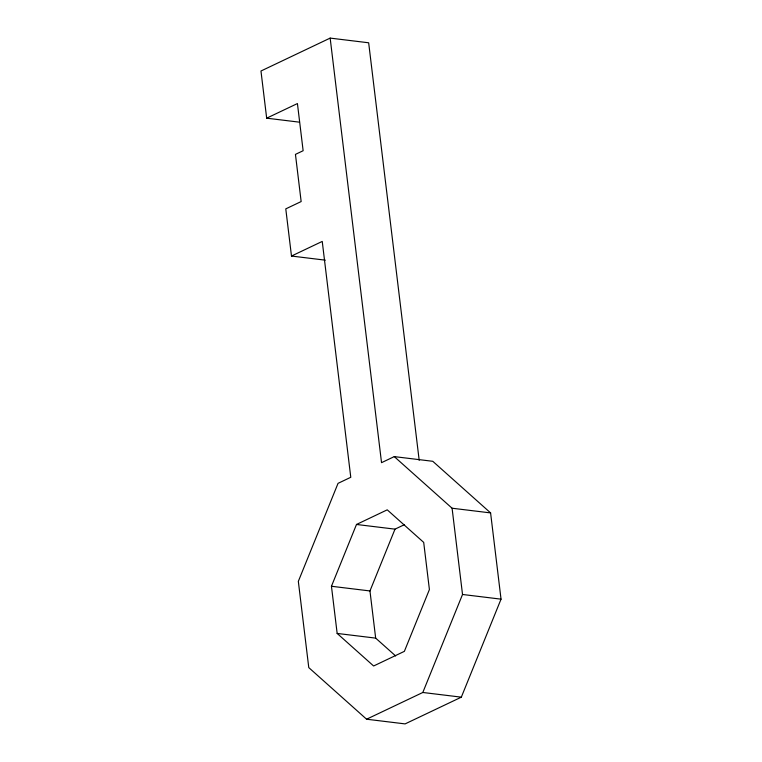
<?xml version="1.0" encoding="UTF-8"?>
<svg xmlns="http://www.w3.org/2000/svg" width="762" height="762" viewBox="0 0 762 762"><rect width="100%" height="100%" fill="white"/><g stroke="black" fill="none" stroke-linecap="round" stroke-linejoin="round"><path stroke-width="1.14" d="M331.451 586.264L356.492 524.466L387.239 509.835L423.701 542.392L429.406 589.559L404.365 651.358L373.618 665.988L337.156 633.432L331.451 586.264L369.961 590.95L395.002 529.152L404.546 524.608M330.156 38.1L260.966 71.009L266.671 118.177L297.428 103.556L303.133 150.724L295.446 154.381L301.152 201.559L285.779 208.874L291.484 256.042L322.24 241.421L350.777 477.288L338.042 483.346L298.333 581.349L308.772 667.598L366.589 719.214L422.815 692.477L462.524 594.474L452.085 508.225L394.268 456.609L381.533 462.667L330.156 38.1L368.665 42.786L419.186 460.277M366.589 719.214L405.098 723.9L461.324 697.163L501.034 599.161L490.595 512.912L432.778 461.296L394.268 456.609M266.671 118.177L299.352 122.158M291.484 256.042L325.326 260.166M452.085 508.225L490.595 512.912M356.492 524.466L395.002 529.152M462.524 594.474L501.034 599.161M337.156 633.432L375.666 638.118L395.63 655.939M422.815 692.477L461.324 697.163M369.961 590.95L375.666 638.118"/></g></svg>
